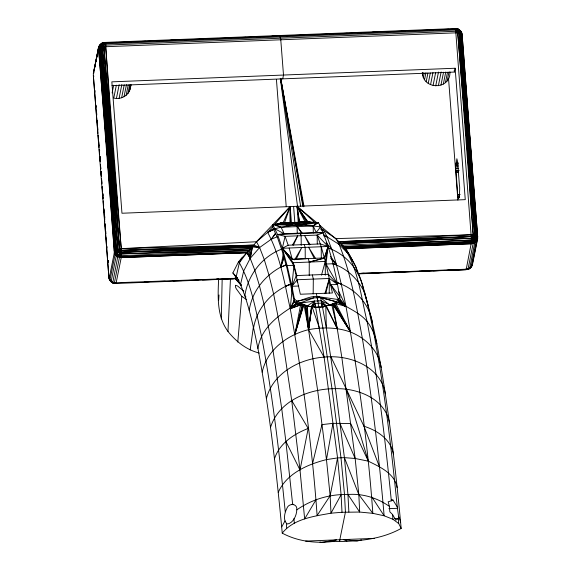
<?xml version="1.0" encoding="UTF-8"?>
<svg xmlns="http://www.w3.org/2000/svg" width="571" height="571" viewBox="0 0 571 571"><rect width="100%" height="100%" fill="white"/><g stroke="black" fill="none" stroke-linecap="round" stroke-linejoin="round"><path stroke-width="0.86" d="M358.167 273.887L466.15 269.633C469.255 269.591 471.789 267.05 472.552 264.18L477.642 238.714L477.649 236.401L462.103 34.474L460.933 31.341L459.327 30.056L457.706 31.112L455.715 31.277L105.564 45.13L100.489 44.317L98.997 46.28L93.359 73.316L93.351 75.65L108.897 277.577C109.189 281.089 112.566 283.701 116.006 283.509L121.238 257.592L121.366 250.383L105.706 46.722C107.112 38.949 99.14 43.624 98.44 47.85L93.359 73.316L94.058 72.788M293.209 265.272L293.216 262.703L282.317 248.285L277.542 234.51L272.781 224.524L293.051 225.409L299.911 225.131L318.525 222.711C330.181 246.879 336.169 273.759 340.088 300.103C336.362 305.606 328.168 305.242 322.28 306.356L320.631 297.605C311.852 293.972 303.037 300.817 294.343 301.902L287.106 268.734L282.331 251.525L277.577 237.821L272.688 227.337L272.781 224.524L281.082 227.244L313.179 225.973L320.581 226.908L316.227 232.476L284.13 233.753L277.542 234.51L285.093 236.344L317.183 235.074L323.286 232.704L316.227 232.476L313.179 225.973L299.839 224.995L313.536 222.34L316.348 222.797L313.179 225.973L313.308 232.975M309.232 275.665L309.254 262.068L308.29 258.577L292.323 259.498L282.317 248.285L285.093 236.344L288.177 245.216L320.267 243.938L328.061 246.472L326.034 264.03L332.436 292.973L300.346 294.243L293.216 262.703L325.306 261.432L326.034 264.03L337.639 284.472L330.816 284.743L338.546 299.582L339.081 301.681C348.267 308.733 359.701 312.323 367.132 321.644C377.602 334.577 377.759 351.864 381.142 367.424C389.95 420.798 396.253 474.565 401.17 528.432C380.072 540.159 355.669 541.572 332.086 541.586C315.178 543.535 297.348 541.287 282.245 533.143C276.485 471.332 269.376 409.557 257.928 348.51C254.345 330.73 250.476 312.979 244.859 295.714C241.64 287.834 239.292 278.969 232.861 272.981L238.485 261.882L241.661 258.128L250.855 248.799L256.472 241.74L290.182 206.574L291.396 222.426L280.104 223.175L274.965 224.439L281.082 227.244L293.051 225.409L277.235 223.782L291.624 222.726L292.887 225.074L299.746 224.803L313.536 222.34L306.506 221.841L280.104 223.175L309.996 222.005L305.128 221.891L297.041 206.309L298.255 222.155L309.996 222.005L277.235 223.782L293.051 225.409M325.284 275.151L325.306 261.432L328.061 246.472L317.183 235.074L317.269 243.988M283.159 222.761L290.182 206.574L290.111 222.476L280.104 223.175L284.544 222.704L290.182 206.574L274.587 224.439M297.248 282.338L297.27 279.74L329.367 278.462L337.639 284.472L328.396 274.308L296.306 275.579L291.895 286.285L294.386 298.904L294.343 301.902L297.205 304.1L313.772 297.869L320.631 297.605L336.29 301.766L345.983 306.47C358.174 374.919 367.967 443.974 372.834 513.343L384.133 515.791L392.934 519.267L398.729 523.564L401.17 528.432M296.806 509.853C296.62 515.356 293.366 522.979 287.399 524.042C282.823 521.03 284.451 512.886 286.785 508.611C288.426 502.83 297.705 503.144 296.806 509.853C311.787 499.389 329.703 494.072 347.953 494.493C362.792 493.358 377.338 497.898 389.429 506.427L389.85 511.844L392.562 514.514L395.796 520.117L398.843 518.375L397.259 506.934C391.392 448.428 384.554 389.943 373.634 332.136C367.674 305.521 363.47 277.442 348.817 253.888C342.022 241.84 329.388 234.246 319.574 225.003M313.172 293.901L313.315 279.098L312.344 274.944M329.224 293.209L329.367 278.462L324.935 293.48M358.531 273.509L466.15 269.633L470.504 267.742L472.01 265.751L477.092 240.284L477.106 235.816L462.103 34.474L461.753 32.861L459.741 30.092L458.313 29.157L455.173 28.55L104.857 42.425L101.752 43.268L99.482 45.651L99.504 48.228L114.25 250.797L114.25 253.103L109.161 278.577L111.688 281.974L113.144 282.93L116.006 283.509L111.152 281.36L109.953 280.09L108.897 277.577L104.886 223.704M218.636 278.612C217.865 296.635 216.695 316.077 227.979 331.437C235.994 341.529 246.593 349.916 259.284 353.042M282.245 533.143C293.765 518.732 313.957 516.312 330.987 513.186L330.138 495.735L326.469 459.605L317.626 390.271L308.54 329.674L311.459 306.556L314.857 303.387L321.716 303.13L326.298 305.97L333.421 303.594L336.269 303.486L336.29 301.766L340.13 297.106L330.816 284.743M455.722 166.932L456.871 158.738L457.585 161.714L459.434 185.496C460.269 186.953 458.82 207.009 457.657 194.504L455.722 166.932L458.235 166.832M318.454 307.298L318.283 303.251L316.955 296.477L336.29 301.766L333.421 303.594L333.407 304.364L350.63 332.101C365.768 338.068 378.766 350.822 381.142 367.424M294.386 298.904L296.927 301.217L296.884 303.915C279.747 314.35 261.204 326.99 257.928 348.51M292.052 289.733L290.246 308.675L295.935 303.387L296.927 301.217L299.989 303.208L299.961 304.928L290.246 308.675C302.444 377.124 312.237 446.179 317.105 515.549L330.138 495.735L337.561 457.921L324.1 357.132L315.599 307.084L307.405 306.263L297.298 304.072L290.246 308.675C284.429 282.888 280.361 255.894 267.656 232.376L272.852 226.423M447.393 270.276L466.15 269.633L471.575 241.604L455.858 32.847L455.173 28.55L454.859 28.993M330.509 305.214L321.266 300.796L314.407 301.067L307.412 305.885L308.54 329.674L324.1 357.132C349.188 354.384 380.671 366.197 385.346 393.783M330.045 305.378L320.631 297.605M221.32 318.911L222.176 279.019M94.422 69.198L94.079 70.897L98.44 47.85L99.482 45.651L105.392 43.853L455.544 29.985L457.706 31.112L473.173 234.788L473.545 236.829L475.443 239.385L476.093 241.64L471.004 267.107L469.255 268.777L465.979 269.619L465.793 269.098M227.979 331.437L230.448 279.14M218.664 300.139L218.993 294.979M357.382 272.288L355.769 266.45L345.819 248.799L471.389 243.731C475.25 243.71 478.12 240.177 477.649 236.401L461.554 33.882L460.933 31.341L458.313 29.157L455.008 28.557L456.736 28.671M98.44 47.85L115.199 251.09L116.134 252.375L250.855 248.799L250.212 258.335L243.724 270.882L240.519 284.508M320.095 227.194C326.933 232.454 328.389 241.711 331.787 249.156C337.889 267.899 342.093 287.17 345.983 306.47L338.36 302.366L338.546 299.582L316.955 296.477M111.152 281.36L113.144 282.93L111.252 281.974L111.152 281.36L116.241 255.887L119.31 250.862L119.46 248.799L105.706 46.722L100.703 47.657L98.704 48.863L114.25 250.797L115.042 254.623L109.953 280.09L111.688 281.974L112.366 281.631M237.786 342.043L241.797 296.37L236.351 288.876L235.502 287.134L235.402 285.279L237.493 285.95L243.817 291.103M288.177 245.216L282.317 248.285L293.937 265.301L291.895 286.285L298.726 286.014M292.081 287.727L291.86 289.333L292.516 290.939M330.052 305L331.558 304.857L333.421 303.594L335.777 303.601L350.63 332.101C337.14 327.169 322.529 327.076 308.54 329.674L311.673 306.541L314.857 303.387L314.407 301.067L299.989 303.208L305.392 305.828L308.54 329.674C287.37 334.849 266.907 349.852 262.217 372.121M250.177 349.98L253.445 326.512M294.265 299.932L290.246 308.675L297.084 304L298.654 303.644L299.961 304.928L303.522 304.764L304.157 305.556L308.54 329.674L311.873 306.548L314.857 303.387L315.577 306.62L315.028 307.419L321.03 307.198M314.407 301.067L311.459 306.556L305.649 305.878L308.54 329.674L312.002 306.548L314.857 303.387L315.028 307.419M116.356 85.165L113.779 98.084C120.959 99.989 129.681 95.214 130.409 87.477M278.263 492.409C286.399 473.537 307.69 464.302 326.469 459.605L332.936 423.347L350.651 423.496L368.345 461.182C380.015 467.028 394.697 473.288 397.188 487.705M333.421 303.594L332.864 304.429L350.63 332.101L334.249 304.079L333.421 303.594L333.278 304.379L350.63 332.101L334.456 304.015L333.421 303.594L331.794 304.793L337.233 328.539L341.836 357.41L355.162 458.477L358.831 494.6L359.68 512.051L372.834 513.343L358.831 494.6L344.42 457.649L335.455 388.651L326.348 327.932L322.458 306.827L319.025 306.962M283.43 253.246L280.796 267.078C264.48 275.864 252.004 291.638 249.227 310.189M294.9 334.292L302.466 305.335L303.522 304.764L294.9 334.292L302.216 305.278L303.522 304.764L303.672 305.556L294.9 334.292L300.582 304.993L303.522 304.764L307.412 305.885L306.855 306.156L308.54 329.674M292.645 504.293L285.857 441.376L281.696 408.429L272.988 350.323L263.93 303.808L259.348 285.3L254.766 270.119L250.212 258.335L249.32 250.412L121.452 253.895L119.667 253.253L117.062 251.076L114.25 250.797L115.049 250.155L121.252 248.649L256.472 241.74L259.612 247.529L264.252 259.555L268.927 275.036L273.602 293.908L282.831 341.322L291.71 400.528L308.197 428.436L300.011 470.033L304.643 518.946L316.263 499.332M94.757 67.506L95.607 63.26M95.942 61.561L97.306 54.766M97.641 53.074L98.997 46.28M112.123 92.952L113.672 85.207M116.413 98.462L119.168 84.686M119.089 98.362L121.837 84.579M121.644 97.769L124.228 84.851M124.028 96.756L126.434 84.701M126.141 95.293L128.211 84.965M127.925 93.523L129.653 84.908M129.274 91.403L130.652 84.515M130.88 84.936L130.538 86.664L130.459 85.015M130.159 89.105L131.016 84.801M282.731 78.862L283.494 75.044L280.775 39.784L279.926 35.488L280.775 39.784M449.919 71.86C450.926 88.776 425.866 90.518 422.547 75.094L423.061 72.51M423.304 77.492L424.167 73.188M424.531 79.712L425.909 72.824M426.194 81.703L427.915 73.095M428.229 83.337L430.298 73.009M430.57 84.615L432.975 72.56M339.909 539.731L339.502 541.287L345.426 512.144L344.52 494.622L340.987 457.785L332.022 388.772L322.915 328.068L319.025 306.948L315.599 307.084M433.082 85.436L435.666 72.524M435.73 85.828L438.485 72.053M438.385 85.721L441.14 71.946M440.955 85.122L443.531 72.21M443.339 84.101L445.744 72.053M445.444 82.652L447.507 72.317M447.207 80.854L448.927 72.239M111.973 85.629L454.373 72.06L455.137 68.242L111.852 81.846L121.966 213.24L465.258 199.65L455.137 68.242M358.545 273.466L466.3 269.198L469.255 268.777L469.676 268.206L474.765 242.739L474.123 240.548L474.772 234.988L460.554 33.404L457.849 29.135L456.2 28.614L455.358 29.071L105.214 42.939C102.302 43.76 100.282 46.494 98.704 48.863M105.021 42.411L102.523 43.218L102.202 47.207L116.248 249.584L117.062 251.076L115.042 254.623L117.74 256.886L121.238 257.592L246.772 252.717L250.212 258.335L259.612 247.529L271.346 239.178L277.406 236.722M461.732 36.159L462.103 34.474L459.327 30.056L457.849 29.135L455.544 29.985L460.933 31.341L461.853 33.468M241.661 258.128L239.335 262.803L236.244 276.614L237.286 277.92M325.827 293.558L329.367 278.462M312.615 463.381L321.958 424.624L332.936 423.347M321.473 275.179L325.306 261.432L321.23 246.722L317.183 235.074M253.588 327.825C256.986 307.776 272.196 291.082 290.989 284.001M284.008 256.493L280.796 267.078L286.164 265.158M328.061 246.472L324.421 258.228L309.254 262.068L324.342 257.942L328.061 246.472L282.317 248.285L287.113 265.572L291.895 286.285L297.27 279.74M115.042 254.623L114.25 253.103L116.248 249.584L99.504 48.228L115.049 250.155L100.703 47.657L101.267 45.88L100.218 45.644L99.511 47.279L98.812 47.229M389.429 506.427L388.166 501.781L391.335 500.831C385.332 440.855 378.323 380.9 367.132 321.644C360.872 296.513 358.338 268.655 343.678 246.672L471.603 240.034L473.33 239.242L475.6 236.886L476.1 235.331L460.554 33.404L461.753 32.861M99.511 47.279L100.703 47.657L117.754 249.134L119.31 250.862L121.366 250.383L253.995 245.102L259.612 247.529L252.446 246.993L121.43 252.196L119.667 253.253L117.74 256.886L112.687 282.902L114.807 283.423L115.642 282.966L115.834 283.487L236.251 278.748L235.116 275.729L232.861 272.981M471.389 243.731L345.755 248.692L471.503 242.853L473.33 239.242L471.582 238.321L340.559 243.503L339.103 244.395L323.471 234.595M284.087 257.3L280.796 267.078L286.085 264.865M466.992 269.476L468.07 268.905L473.159 243.439L477.649 236.401L476.1 235.331L471.403 234.774L335.962 238.599L323.393 230.177L321.045 229.242M477.092 240.284L477.642 238.714L476.1 235.331L459.227 33.054L458.627 30.42L456.2 28.614M93.359 73.316L93.908 71.746M117.062 251.076L117.754 249.134L103.472 45.145L105.392 43.853L101.752 43.268L99.996 44.931M476.093 241.64L477.549 237.964M266.421 398.501C272.859 373.177 299.525 358.859 324.1 357.132M313.529 296.613L313.772 297.869L296.927 301.217L296.099 303.451L290.246 308.675L300.582 304.993M270.511 427.451C278.819 400.585 309.375 388.608 335.455 388.651C357.567 388.144 385.068 398.465 389.436 422.747M460.519 31.369L459.798 31.683L459.227 33.054L473.173 234.788L471.518 236.515L340.559 243.503L348.852 254.423L339.103 244.395L335.962 238.599M470.504 267.742L469.769 267.785L471.518 266.386L472.552 264.18C471.839 267.285 468.991 268.848 466.15 269.633M371.992 497.127L384.133 515.791C379.065 456.35 371.957 397.052 362.321 338.175C356.454 306.541 351.272 274.358 339.103 244.395L339.838 242.746L471.518 236.515L473.545 236.829L474.772 234.988L459.227 33.054L457.706 31.112M274.473 458.834C279.355 443.446 293.851 434.01 308.197 428.436M293.38 245.166L297.705 235.844L292.573 244.909M296.035 259.562L301.752 247.5L294.615 259.855M101.752 43.268L100.218 45.644M103.515 43.496L104.015 42.561L105.214 42.939M281.76 526.84L285.022 520.895M337.561 457.921L341.094 494.757L330.987 513.186L342 512.28L359.68 512.051L347.953 494.493L344.42 457.649L337.561 457.921L326.469 459.605M294.529 301.181L290.246 308.675L297.205 304.1M103.472 45.145L102.202 47.207L118.233 252.254M275.358 233.311L271.346 239.178L275.65 233.496M336.269 303.486L337.24 302.109L338.36 302.366M285.25 511.787C279.376 453.138 272.531 394.511 261.582 336.569C255.944 311.602 252.047 285.393 239.335 262.803L246.772 252.717M476.942 239.256L474.672 241.64L471.503 242.853L344.927 247.871L348.852 254.423L340.751 243.724L474.622 238.136L476.435 238.1L476.942 239.256L475.443 239.385L472.588 241.462L471.575 241.604L344.927 247.871M114.607 252.339L118.111 255.765L121.352 256.722L246.865 252.596L250.212 258.335L252.446 246.993L121.366 250.383L119.46 248.799L103.915 46.872L105.564 45.13M256.472 241.74L267.656 232.376L273.566 228.714M99.482 45.651L102.523 43.218M471.582 238.321L473.545 236.829M314.121 307.626L315.577 306.62L312.002 306.548L319.489 328.204M313.179 225.973L318.525 222.711M314.221 307.348L315.577 306.62L314.214 307.277M391.335 500.831L392.919 499.975L397.259 506.934M274.53 229.185L267.656 232.376L273.802 229.114M267.656 232.376L273.852 229.221M293.016 225.345L277.235 223.782L293.23 223.461L295.05 222.59L299.19 223.625L313.536 222.34L299.911 225.131M333.635 540.915L332.086 541.586L336.483 539.866L321.623 542.45L319.924 542.129M282.138 248.963C262.396 256.179 247.793 274.972 244.859 295.714L245.965 297.006M293.23 223.461L295.757 223.761L298.626 222.669L313.536 222.34L299.875 225.074L292.98 225.267M290.96 284.13L285.536 286.207L290.996 284.172M119.31 250.862L121.43 252.196L252.268 247.229L250.212 258.335L247.928 251.711L121.352 256.722L119.446 257.45L114.271 283.373L116.006 283.509M322.458 306.827L325.855 305.985L337.233 328.539L332.864 304.429M361.4 539.952L357.168 541.044L343.342 539.595L346.925 540.994M109.239 279.19L110.474 280.682L110.067 280.704L109.161 278.577M293.608 206.452L294.822 222.29L296.406 225.131L299.746 224.803L298.911 223.154L295.757 223.761L292.338 222.897M104.122 42.961L102.944 43.153L104.015 42.561M115.199 251.09L116.241 255.887L249.32 250.412M468.47 268.848L469.255 268.777M455.715 31.277L457.628 32.861L474.772 234.988L475.6 236.886L477.085 236.758M116.691 254.745L118.797 254.623L120.402 255.415L121.352 256.722M339.103 244.395L338.874 241.733L471.403 234.774M112.708 42.547L117.148 42.368M126.926 41.983L131.366 41.811M142.029 41.383L145.584 41.248M156.247 40.819L159.801 40.684M170.472 40.263L174.027 40.12M184.69 39.699L189.129 39.52M199.793 39.099L203.347 38.956M214.011 38.535L217.565 38.393M228.236 37.971L231.79 37.829M242.454 37.408L246.008 37.265M256.672 36.844L260.226 36.701M271.775 36.244L275.329 36.109M286 35.68L289.554 35.545M300.218 35.117L303.772 34.981M314.435 34.56L317.99 34.417M329.546 33.96L333.1 33.817M343.763 33.396L347.318 33.254M357.981 32.833L361.536 32.69M372.206 32.269L375.761 32.126M386.424 31.705L390.871 31.526M401.534 31.105L405.089 30.962M415.752 30.541L419.307 30.399M429.97 29.977L433.525 29.842M444.195 29.414L448.635 29.242M105.706 46.722L455.858 32.847L460.554 33.404L462.103 34.474M455.922 163.113L458.434 163.013M455.808 164.055L458.327 163.956M455.744 165.347L458.256 165.247M455.751 168.666L458.263 168.566M455.822 170.472L459.177 170.336M455.922 171.985L458.434 171.885M455.936 172.199L458.456 172.099M457.657 194.504L460.169 194.404M457.799 196.06L459.477 195.996M457.971 197.33L459.648 197.266M277.542 234.51L323.286 232.704M343.678 246.672L471.575 241.604M121.238 257.592L246.865 252.596M324.342 257.942L292.245 259.213L282.317 248.285M287.113 265.572L293.937 265.301M326.034 264.03L332.857 263.759M236.18 278.305L112.687 282.902M391.149 500.046L392.919 499.975M388.901 508.647L397.623 508.297M394.582 518.547L398.843 518.375M305.613 541.094L374.219 538.374M339.795 241.697L471.518 236.515M250.855 248.799L121.452 253.895L119.446 257.45L118.111 255.765M216.616 278.991L218.386 278.919M230.791 278.427L232.561 278.363M291.324 504.443L293.744 504.35M361.543 273.302L364.198 273.209M375.704 272.802L380.129 272.645M389.865 272.303L396.06 272.082M404.025 271.803L411.991 271.525M419.071 271.275L428.807 270.925M433.232 270.775L444.738 270.368M130.702 282.438L132.472 282.374M144.87 281.938L149.302 281.781M159.045 281.439L165.24 281.225M173.213 280.946L182.07 280.632M188.273 280.418L198.016 280.075M202.441 279.918L213.954 279.512M216.616 279.419L233.439 278.834M291.981 223.297L293.694 223.24L291.767 222.947M121.366 250.383L253.124 246.18L259.612 247.529M253.081 245.137L121.252 248.649L103.915 46.872M470.782 266.4L471.518 266.386M309.996 222.005L299.561 222.112L297.041 206.309L316.841 222.74M115.492 253.574L117.362 253.574L118.797 254.623M111.252 281.974L111.688 281.974M457.849 29.135L460.933 31.341M236.251 278.748L235.216 278.255M321.766 230.077L323.393 230.177L320.952 229.299M344.42 457.649L355.162 458.477L368.345 461.182L346.319 389.137L330.959 356.861M292.887 225.074L277.235 223.782L299.19 223.625L297.991 222.918M348.852 254.423L342.2 245.18L471.603 240.034L472.588 241.462L474.672 241.64M455.358 29.071L457.178 29.492M296.556 223.468L297.47 223.696L297.348 223.168M332.365 263.688C346.79 267.92 358.338 279.39 364.698 292.809C369.451 309.632 373.477 326.648 376.853 343.799M335.777 303.601L345.983 306.47L338.803 291.503M336.612 282.638C354.969 287.891 369.673 304.115 372.513 323.115M336.59 282.581L341.272 284.008L336.555 282.481M328.432 248.107C346.932 254.509 360.729 271.725 363.784 291.003M323.714 235.894L327.083 236.986M332.308 263.459L336.526 264.865L330.466 256.4M471.503 242.853L473.159 243.439L472.588 241.462M299.989 303.208L307.412 305.885M346.319 389.137L363.934 426.23C377.224 430.398 390.978 439.363 393.39 454.116M323.671 306.934L322.28 306.356L323.664 307.02M340.309 300.346L345.983 306.47L338.503 302.266L338.546 299.582L338.988 301.752L345.983 306.47L339.973 299.133M326.098 305.97L321.716 303.13L321.887 307.162M459.848 30.677L458.313 29.157M325.855 305.985L321.716 303.13L325.784 306.006L326.348 327.932M459.798 31.683L461.397 32.947M299.361 222.119L297.041 206.309L315.485 223.018M339.467 300.389L345.983 306.47M116.134 252.375L117.362 253.574M321.266 300.796L326.298 305.97L337.233 328.539M93.901 76.236L93.351 75.65L97.377 126.27M108.897 277.577L109.454 278.163M235.131 278.598L241.49 285.421L235.338 278.627M234.767 278.177L241.433 285.357M238.485 261.882L239.335 262.803M326.084 242.682L331.787 249.156M330.902 258.199L336.526 264.865L331.044 258.135M237.372 277.956L235.116 275.729L239.042 280.411M294.822 222.29L297.12 226.608L302.437 233.46M296.477 225.274L301.766 233.139M306.506 221.841L297.041 206.309L308.604 222.733M101.267 45.88L102.202 47.207L119.46 248.799M298.483 222.462L298.911 223.154M475.6 236.886L476.435 238.1M297.041 206.309L307.726 222.198M315.435 258.278L308.611 247.222L314.071 258.071M310.06 244.531L304.564 235.573L309.282 244.973M473.33 239.242L474.123 240.548M292.63 290.817L291.745 287.606M285.857 441.376L300.011 470.033L291.71 400.528M348.817 253.888L351.857 260.055M339.795 423.09L355.162 458.477M363.934 426.23L379.501 466.885M398.708 516.548L400.685 522.13M301.131 235.709L300.175 233.111L301.131 235.709L301.224 245.416M304.215 244.581L305.178 247.357L305.242 258.713M119.667 253.253L120.402 255.415M364.041 291.852L368.145 305.478M293.216 262.703L296.991 276.136M289.14 248L292.323 259.498M317.833 300.931L316.384 293.608M303.993 206.338L280.711 78.363L303.387 206.759M280.632 78.348L302.787 206.088M280.497 78.363L300.653 206.359M280.304 78.434L297.57 206.516M422.29 72.624L422.547 75.094M97.513 128.047L97.941 133.378M98.076 135.156L98.505 140.48M98.64 142.258L99.069 147.589M99.211 149.359L99.632 154.691M99.775 156.468L100.196 161.793M100.41 164.462L100.76 168.902M101.538 178.673L101.888 183.113M102.523 191.107L102.173 186.667L102.516 191.906M102.737 193.769L103.087 198.216M103.301 200.878L103.658 205.317M103.936 208.872L104.222 212.426M104.507 215.981L104.786 219.535M105.143 223.975L105.349 226.644M105.706 231.084L105.921 233.746M106.27 238.193L106.484 240.855M106.905 246.187L107.048 247.964M107.469 253.288L107.612 255.066M108.04 260.397L108.176 262.175M109.239 275.5L109.382 277.278M461.554 33.882L477.106 235.816M454.245 70.354L454.373 72.06M448.549 78.748L457.892 200.107M398.372 518.982L398.729 523.564M392.562 514.514L392.934 519.267M276.435 79.505L286.214 206.559M293.937 518.582L294.286 523.186M286.342 523.657L286.678 528.004M100.703 47.657L116.248 249.584M99.518 149.181L99.654 150.958M100.068 156.297L100.203 158.074M101.231 171.421L101.367 173.199M102.944 193.655L103.08 195.439M104.657 215.895L104.793 217.672M106.37 238.136L106.506 239.913M108.083 260.376L108.219 262.153M94.957 90.361L95.086 92.131M96.071 105.371L96.206 107.141M96.599 112.437L96.792 115.085M97.191 120.381L97.384 123.036M97.712 127.447L97.912 130.095M98.305 135.391L98.505 138.046M98.769 141.572L99.097 145.99M99.354 149.523L99.618 153.057M99.882 156.582L100.211 161.001M100.475 164.534L100.803 168.945M101.524 178.659L101.924 183.962M102.644 193.676L103.037 198.972M103.237 201.62L103.636 206.923M103.765 208.686L104.75 221.933M296.927 301.217L297.084 304M347.953 494.493L348.86 512.009M341.094 494.757L342 512.28M297.12 226.608L297.255 233.468M290.182 206.574L290.311 222.469M321.23 246.722L321.295 258.171M246.679 299.547A23.554 6.638 35.1 0 1 241.797 296.37M281.082 227.244L274.837 228.721L284.13 233.753L281.082 227.244M101.324 176.004L100.974 171.564L101.331 176.011"/></g></svg>
